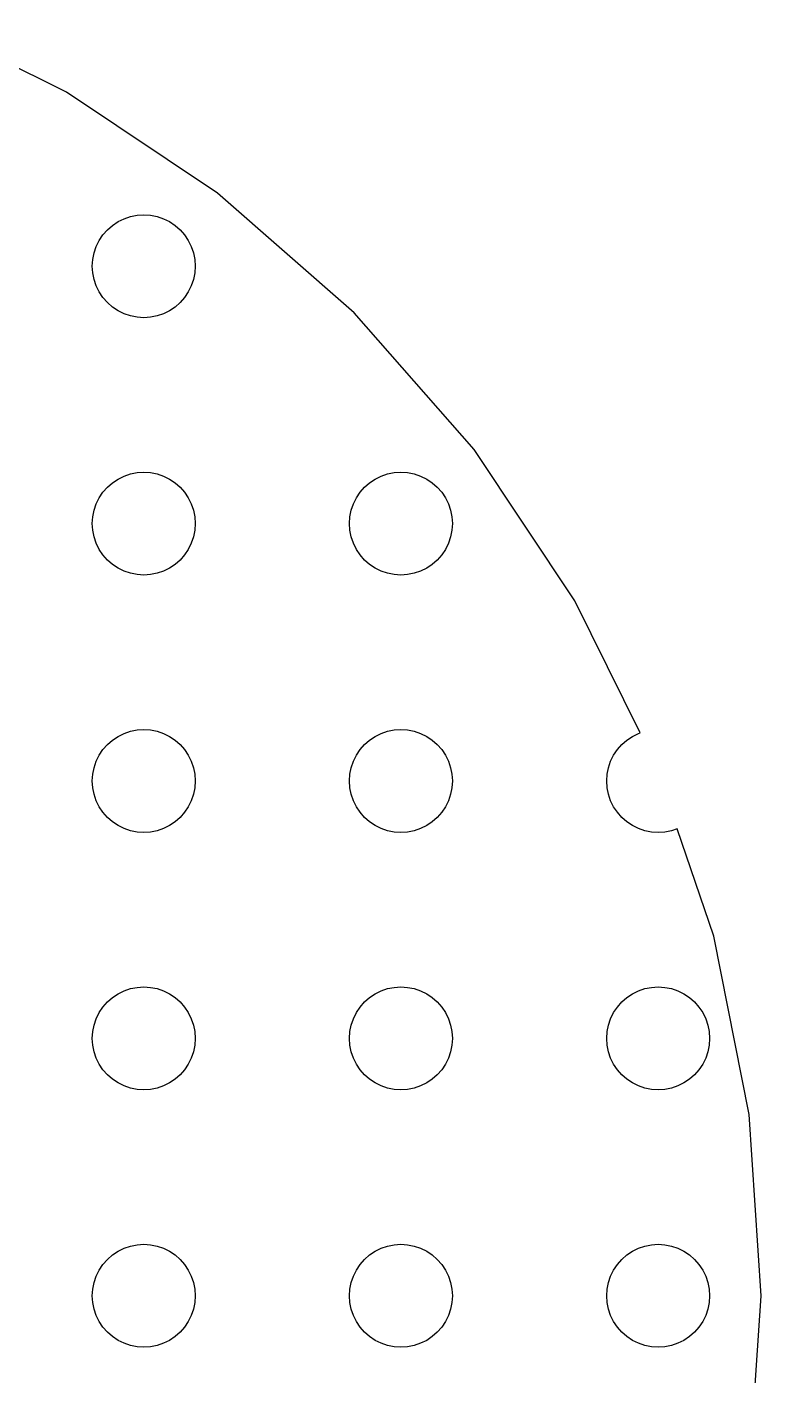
# Model space of a CAD drawing. Header units: metres. Extents: x -81 to 81, y -81 to 81.
# Drawn here: x 38.2 to 81, y -4.6 to 73.9 of the extents above; entities that cross this region are included whole.
import ezdxf

# ---------------------------------------------------------------- set-up
doc = ezdxf.new("R2010")
doc.units = ezdxf.units.M

msp = doc.modelspace()

# ---------------------------------------------------------------- linework, layer by layer
for p, q in [((40.5, 70.1481), (32.8028, 73.9439)), ((49.3097, 64.2616), (40.5, 70.1481)), ((57.2757, 57.2757), (49.3097, 64.2616)), ((43.8519, 62.7716), (44.2235, 62.8978)), ((44.2235, 62.8978), (44.6084, 62.9743)), ((44.6084, 62.9743), (45, 63)), ((45, 63), (45.3916, 62.9743)), ((45.3916, 62.9743), (45.7765, 62.8978)), ((45.7765, 62.8978), (46.148, 62.7716)), ((42.6199, 61.8263), (42.8787, 62.1213)), ((42.8787, 62.1213), (43.1737, 62.3801)), ((43.1737, 62.3801), (43.5, 62.5981)), ((43.5, 62.5981), (43.8519, 62.7716)), ((46.148, 62.7716), (46.5, 62.5981)), ((46.5, 62.5981), (46.8263, 62.3801)), ((46.8263, 62.3801), (47.1213, 62.1213)), ((47.1213, 62.1213), (47.3801, 61.8263)), ((42.2284, 61.148), (42.4019, 61.5)), ((42.4019, 61.5), (42.6199, 61.8263)), ((47.3801, 61.8263), (47.5981, 61.5)), ((47.5981, 61.5), (47.7716, 61.148)), ((42.0257, 60.3916), (42.1022, 60.7765)), ((42.1022, 60.7765), (42.2284, 61.148)), ((47.7716, 61.148), (47.8978, 60.7765)), ((47.8978, 60.7765), (47.9743, 60.3916)), ((42, 60), (42.0257, 60.3916)), ((42.0257, 59.6084), (42, 60)), ((47.9743, 60.3916), (48, 60)), ((48, 60), (47.9743, 59.6084)), ((42.1022, 59.2235), (42.0257, 59.6084)), ((42.2284, 58.8519), (42.1022, 59.2235)), ((47.8978, 59.2235), (47.7716, 58.8519)), ((47.9743, 59.6084), (47.8978, 59.2235)), ((42.4019, 58.5), (42.2284, 58.8519)), ((42.6199, 58.1737), (42.4019, 58.5)), ((42.8787, 57.8787), (42.6199, 58.1737)), ((47.3801, 58.1737), (47.1213, 57.8787)), ((47.5981, 58.5), (47.3801, 58.1737)), ((47.7716, 58.8519), (47.5981, 58.5)), ((43.1737, 57.6199), (42.8787, 57.8787)), ((43.5, 57.4019), (43.1737, 57.6199)), ((43.8519, 57.2284), (43.5, 57.4019)), ((46.5, 57.4019), (46.148, 57.2284)), ((46.8263, 57.6199), (46.5, 57.4019)), ((47.1213, 57.8787), (46.8263, 57.6199)), ((44.2235, 57.1022), (43.8519, 57.2284)), ((44.6084, 57.0257), (44.2235, 57.1022)), ((45, 57), (44.6084, 57.0257)), ((45.3916, 57.0257), (45, 57)), ((45.7765, 57.1022), (45.3916, 57.0257)), ((46.148, 57.2284), (45.7765, 57.1022)), ((64.2616, 49.3097), (57.2757, 57.2757)), ((70.1481, 40.5), (64.2616, 49.3097)), ((44.2235, 47.8978), (44.6084, 47.9743)), ((44.6084, 47.9743), (45, 48)), ((45, 48), (45.3916, 47.9743)), ((45.3916, 47.9743), (45.7765, 47.8978)), ((59.2235, 47.8978), (59.6084, 47.9743)), ((59.6084, 47.9743), (60, 48)), ((60, 48), (60.3916, 47.9743)), ((60.3916, 47.9743), (60.7765, 47.8978)), ((42.8787, 47.1213), (43.1737, 47.3801)), ((43.1737, 47.3801), (43.5, 47.5981)), ((43.5, 47.5981), (43.8519, 47.7716)), ((43.8519, 47.7716), (44.2235, 47.8978)), ((45.7765, 47.8978), (46.148, 47.7716)), ((46.148, 47.7716), (46.5, 47.5981)), ((46.5, 47.5981), (46.8263, 47.3801)), ((46.8263, 47.3801), (47.1213, 47.1213)), ((57.8787, 47.1213), (58.1737, 47.3801)), ((58.1737, 47.3801), (58.5, 47.5981)), ((58.5, 47.5981), (58.8519, 47.7716)), ((58.8519, 47.7716), (59.2235, 47.8978)), ((60.7765, 47.8978), (61.148, 47.7716)), ((61.148, 47.7716), (61.5, 47.5981)), ((61.5, 47.5981), (61.8263, 47.3801)), ((61.8263, 47.3801), (62.1213, 47.1213)), ((42.2284, 46.148), (42.4019, 46.5)), ((42.4019, 46.5), (42.6199, 46.8263)), ((42.6199, 46.8263), (42.8787, 47.1213)), ((47.1213, 47.1213), (47.3801, 46.8263)), ((47.3801, 46.8263), (47.5981, 46.5)), ((47.5981, 46.5), (47.7716, 46.148)), ((57.2284, 46.148), (57.4019, 46.5)), ((57.4019, 46.5), (57.6199, 46.8263)), ((57.6199, 46.8263), (57.8787, 47.1213)), ((62.1213, 47.1213), (62.3801, 46.8263)), ((62.3801, 46.8263), (62.5981, 46.5)), ((62.5981, 46.5), (62.7716, 46.148)), ((42.0257, 45.3916), (42.1022, 45.7765)), ((42.1022, 45.7765), (42.2284, 46.148)), ((47.7716, 46.148), (47.8978, 45.7765)), ((47.8978, 45.7765), (47.9743, 45.3916)), ((57.0257, 45.3916), (57.1022, 45.7765)), ((57.1022, 45.7765), (57.2284, 46.148)), ((62.7716, 46.148), (62.8978, 45.7765)), ((62.8978, 45.7765), (62.9743, 45.3916)), ((42, 45), (42.0257, 45.3916)), ((42.0257, 44.6084), (42, 45)), ((47.9743, 45.3916), (48, 45)), ((48, 45), (47.9743, 44.6084)), ((57, 45), (57.0257, 45.3916)), ((57.0257, 44.6084), (57, 45)), ((62.9743, 45.3916), (63, 45)), ((63, 45), (62.9743, 44.6084)), ((42.1022, 44.2235), (42.0257, 44.6084)), ((42.2284, 43.8519), (42.1022, 44.2235)), ((47.8978, 44.2235), (47.7716, 43.8519)), ((47.9743, 44.6084), (47.8978, 44.2235)), ((57.1022, 44.2235), (57.0257, 44.6084)), ((57.2284, 43.8519), (57.1022, 44.2235)), ((62.8978, 44.2235), (62.7716, 43.8519)), ((62.9743, 44.6084), (62.8978, 44.2235)), ((42.4019, 43.5), (42.2284, 43.8519)), ((42.6199, 43.1737), (42.4019, 43.5)), ((47.5981, 43.5), (47.3801, 43.1737)), ((47.7716, 43.8519), (47.5981, 43.5)), ((57.4019, 43.5), (57.2284, 43.8519)), ((57.6199, 43.1737), (57.4019, 43.5)), ((62.5981, 43.5), (62.3801, 43.1737)), ((62.7716, 43.8519), (62.5981, 43.5)), ((42.8787, 42.8787), (42.6199, 43.1737)), ((43.1737, 42.6199), (42.8787, 42.8787)), ((43.5, 42.4019), (43.1737, 42.6199)), ((46.8263, 42.6199), (46.5, 42.4019)), ((47.1213, 42.8787), (46.8263, 42.6199)), ((47.3801, 43.1737), (47.1213, 42.8787)), ((57.8787, 42.8787), (57.6199, 43.1737)), ((58.1737, 42.6199), (57.8787, 42.8787)), ((58.5, 42.4019), (58.1737, 42.6199)), ((61.8263, 42.6199), (61.5, 42.4019)), ((62.1213, 42.8787), (61.8263, 42.6199)), ((62.3801, 43.1737), (62.1213, 42.8787)), ((43.8519, 42.2284), (43.5, 42.4019)), ((44.2235, 42.1022), (43.8519, 42.2284)), ((44.6084, 42.0257), (44.2235, 42.1022)), ((45, 42), (44.6084, 42.0257)), ((45.3916, 42.0257), (45, 42)), ((45.7765, 42.1022), (45.3916, 42.0257)), ((46.148, 42.2284), (45.7765, 42.1022)), ((46.5, 42.4019), (46.148, 42.2284)), ((58.8519, 42.2284), (58.5, 42.4019)), ((59.2235, 42.1022), (58.8519, 42.2284)), ((59.6084, 42.0257), (59.2235, 42.1022)), ((60, 42), (59.6084, 42.0257)), ((60.3916, 42.0257), (60, 42)), ((60.7765, 42.1022), (60.3916, 42.0257)), ((61.148, 42.2284), (60.7765, 42.1022)), ((61.5, 42.4019), (61.148, 42.2284)), ((73.9439, 32.8028), (70.1481, 40.5)), ((44.6084, 32.9743), (45, 33)), ((45, 33), (45.3916, 32.9743)), ((59.6084, 32.9743), (60, 33)), ((60, 33), (60.3916, 32.9743)), ((42.8787, 32.1213), (43.1737, 32.3801)), ((43.1737, 32.3801), (43.5, 32.5981)), ((43.5, 32.5981), (43.8519, 32.7716)), ((43.8519, 32.7716), (44.2235, 32.8978)), ((44.2235, 32.8978), (44.6084, 32.9743)), ((45.3916, 32.9743), (45.7765, 32.8978)), ((45.7765, 32.8978), (46.148, 32.7716)), ((46.148, 32.7716), (46.5, 32.5981)), ((46.5, 32.5981), (46.8263, 32.3801)), ((46.8263, 32.3801), (47.1213, 32.1213)), ((57.8787, 32.1213), (58.1737, 32.3801)), ((58.1737, 32.3801), (58.5, 32.5981)), ((58.5, 32.5981), (58.8519, 32.7716)), ((58.8519, 32.7716), (59.2235, 32.8978)), ((59.2235, 32.8978), (59.6084, 32.9743)), ((60.3916, 32.9743), (60.7765, 32.8978)), ((60.7765, 32.8978), (61.148, 32.7716)), ((61.148, 32.7716), (61.5, 32.5981)), ((61.5, 32.5981), (61.8263, 32.3801)), ((61.8263, 32.3801), (62.1213, 32.1213)), ((72.8787, 32.1213), (73.1737, 32.3801)), ((73.1737, 32.3801), (73.5, 32.5981)), ((73.5, 32.5981), (73.8519, 32.7716)), ((73.8519, 32.7716), (73.9439, 32.8028)), ((42.2284, 31.148), (42.4019, 31.5)), ((42.4019, 31.5), (42.6199, 31.8263)), ((42.6199, 31.8263), (42.8787, 32.1213)), ((47.1213, 32.1213), (47.3801, 31.8263)), ((47.3801, 31.8263), (47.5981, 31.5)), ((47.5981, 31.5), (47.7716, 31.148)), ((57.2284, 31.148), (57.4019, 31.5)), ((57.4019, 31.5), (57.6199, 31.8263)), ((57.6199, 31.8263), (57.8787, 32.1213)), ((62.1213, 32.1213), (62.3801, 31.8263)), ((62.3801, 31.8263), (62.5981, 31.5)), ((62.5981, 31.5), (62.7716, 31.148)), ((72.2284, 31.148), (72.4019, 31.5)), ((72.4019, 31.5), (72.6199, 31.8263)), ((72.6199, 31.8263), (72.8787, 32.1213)), ((42.0257, 30.3916), (42.1022, 30.7764)), ((42.1022, 30.7764), (42.2284, 31.148)), ((47.7716, 31.148), (47.8978, 30.7764)), ((47.8978, 30.7764), (47.9743, 30.3916)), ((57.0257, 30.3916), (57.1022, 30.7764)), ((57.1022, 30.7764), (57.2284, 31.148)), ((62.7716, 31.148), (62.8978, 30.7764)), ((62.8978, 30.7764), (62.9743, 30.3916)), ((72.0257, 30.3916), (72.1022, 30.7764)), ((72.1022, 30.7764), (72.2284, 31.148)), ((42, 30), (42.0257, 30.3916)), ((42.0257, 29.6084), (42, 30)), ((47.9743, 30.3916), (48, 30)), ((48, 30), (47.9743, 29.6084)), ((57, 30), (57.0257, 30.3916)), ((57.0257, 29.6084), (57, 30)), ((62.9743, 30.3916), (63, 30)), ((63, 30), (62.9743, 29.6084)), ((72, 30), (72.0257, 30.3916)), ((72.0257, 29.6084), (72, 30)), ((42.1022, 29.2235), (42.0257, 29.6084)), ((42.2284, 28.8519), (42.1022, 29.2235)), ((47.8978, 29.2235), (47.7716, 28.8519)), ((47.9743, 29.6084), (47.8978, 29.2235)), ((57.1022, 29.2235), (57.0257, 29.6084)), ((57.2284, 28.8519), (57.1022, 29.2235)), ((62.8978, 29.2235), (62.7716, 28.8519)), ((62.9743, 29.6084), (62.8978, 29.2235)), ((72.1022, 29.2235), (72.0257, 29.6084)), ((72.2284, 28.8519), (72.1022, 29.2235)), ((42.4019, 28.5), (42.2284, 28.8519)), ((42.6199, 28.1737), (42.4019, 28.5)), ((47.5981, 28.5), (47.3801, 28.1737)), ((47.7716, 28.8519), (47.5981, 28.5)), ((57.4019, 28.5), (57.2284, 28.8519)), ((57.6199, 28.1737), (57.4019, 28.5)), ((62.5981, 28.5), (62.3801, 28.1737)), ((62.7716, 28.8519), (62.5981, 28.5)), ((72.4019, 28.5), (72.2284, 28.8519)), ((72.6199, 28.1737), (72.4019, 28.5)), ((42.8787, 27.8787), (42.6199, 28.1737)), ((43.1737, 27.6199), (42.8787, 27.8787)), ((43.5, 27.4019), (43.1737, 27.6199)), ((46.8263, 27.6199), (46.5, 27.4019)), ((47.1213, 27.8787), (46.8263, 27.6199)), ((47.3801, 28.1737), (47.1213, 27.8787)), ((57.8787, 27.8787), (57.6199, 28.1737)), ((58.1737, 27.6199), (57.8787, 27.8787)), ((58.5, 27.4019), (58.1737, 27.6199)), ((61.8263, 27.6199), (61.5, 27.4019)), ((62.1213, 27.8787), (61.8263, 27.6199)), ((62.3801, 28.1737), (62.1213, 27.8787)), ((72.8787, 27.8787), (72.6199, 28.1737)), ((73.1737, 27.6199), (72.8787, 27.8787)), ((73.5, 27.4019), (73.1737, 27.6199)), ((43.8519, 27.2283), (43.5, 27.4019)), ((44.2235, 27.1022), (43.8519, 27.2283)), ((44.6084, 27.0257), (44.2235, 27.1022)), ((45, 27), (44.6084, 27.0257)), ((45.3916, 27.0257), (45, 27)), ((45.7765, 27.1022), (45.3916, 27.0257)), ((46.148, 27.2283), (45.7765, 27.1022)), ((46.5, 27.4019), (46.148, 27.2283)), ((58.8519, 27.2283), (58.5, 27.4019)), ((59.2235, 27.1022), (58.8519, 27.2283)), ((59.6084, 27.0257), (59.2235, 27.1022)), ((60, 27), (59.6084, 27.0257)), ((60.3916, 27.0257), (60, 27)), ((60.7765, 27.1022), (60.3916, 27.0257)), ((61.148, 27.2283), (60.7765, 27.1022)), ((61.5, 27.4019), (61.148, 27.2283)), ((73.8519, 27.2283), (73.5, 27.4019)), ((74.2235, 27.1022), (73.8519, 27.2283)), ((74.6084, 27.0257), (74.2235, 27.1022)), ((75, 27), (74.6084, 27.0257)), ((75.3916, 27.0257), (75, 27)), ((75.7765, 27.1022), (75.3916, 27.0257)), ((76.1172, 27.2179), (75.7765, 27.1022)), ((78.24, 20.9643), (76.1172, 27.2179)), ((80.307, 10.5726), (78.24, 20.9643)), ((42.8787, 17.1213), (43.1737, 17.3801)), ((43.1737, 17.3801), (43.5, 17.5981)), ((43.5, 17.5981), (43.8519, 17.7716)), ((43.8519, 17.7716), (44.2235, 17.8978)), ((44.2235, 17.8978), (44.6084, 17.9743)), ((44.6084, 17.9743), (45, 18)), ((45, 18), (45.3916, 17.9743)), ((45.3916, 17.9743), (45.7765, 17.8978)), ((45.7765, 17.8978), (46.148, 17.7716)), ((46.148, 17.7716), (46.5, 17.5981)), ((46.5, 17.5981), (46.8263, 17.3801)), ((46.8263, 17.3801), (47.1213, 17.1213)), ((57.8787, 17.1213), (58.1737, 17.3801)), ((58.1737, 17.3801), (58.5, 17.5981)), ((58.5, 17.5981), (58.8519, 17.7716)), ((58.8519, 17.7716), (59.2235, 17.8978)), ((59.2235, 17.8978), (59.6084, 17.9743)), ((59.6084, 17.9743), (60, 18)), ((60, 18), (60.3916, 17.9743)), ((60.3916, 17.9743), (60.7765, 17.8978)), ((60.7765, 17.8978), (61.148, 17.7716)), ((61.148, 17.7716), (61.5, 17.5981)), ((61.5, 17.5981), (61.8263, 17.3801)), ((61.8263, 17.3801), (62.1213, 17.1213)), ((72.8787, 17.1213), (73.1737, 17.3801)), ((73.1737, 17.3801), (73.5, 17.5981)), ((73.5, 17.5981), (73.8519, 17.7716)), ((73.8519, 17.7716), (74.2235, 17.8978)), ((74.2235, 17.8978), (74.6084, 17.9743)), ((74.6084, 17.9743), (75, 18)), ((75, 18), (75.3916, 17.9743)), ((75.3916, 17.9743), (75.7765, 17.8978)), ((75.7765, 17.8978), (76.148, 17.7716)), ((76.148, 17.7716), (76.5, 17.5981)), ((76.5, 17.5981), (76.8263, 17.3801)), ((76.8263, 17.3801), (77.1213, 17.1213)), ((42.2284, 16.148), (42.4019, 16.5)), ((42.4019, 16.5), (42.6199, 16.8263)), ((42.6199, 16.8263), (42.8787, 17.1213)), ((47.1213, 17.1213), (47.3801, 16.8263)), ((47.3801, 16.8263), (47.5981, 16.5)), ((47.5981, 16.5), (47.7716, 16.148)), ((57.2284, 16.148), (57.4019, 16.5)), ((57.4019, 16.5), (57.6199, 16.8263)), ((57.6199, 16.8263), (57.8787, 17.1213)), ((62.1213, 17.1213), (62.3801, 16.8263)), ((62.3801, 16.8263), (62.5981, 16.5)), ((62.5981, 16.5), (62.7716, 16.148)), ((72.2284, 16.148), (72.4019, 16.5)), ((72.4019, 16.5), (72.6199, 16.8263)), ((72.6199, 16.8263), (72.8787, 17.1213)), ((77.1213, 17.1213), (77.3801, 16.8263)), ((77.3801, 16.8263), (77.5981, 16.5)), ((77.5981, 16.5), (77.7716, 16.148)), ((42.0257, 15.3916), (42.1022, 15.7764)), ((42.1022, 15.7764), (42.2284, 16.148)), ((47.7716, 16.148), (47.8978, 15.7764)), ((47.8978, 15.7764), (47.9743, 15.3916)), ((57.0257, 15.3916), (57.1022, 15.7764)), ((57.1022, 15.7764), (57.2284, 16.148)), ((62.7716, 16.148), (62.8978, 15.7764)), ((62.8978, 15.7764), (62.9743, 15.3916)), ((72.0257, 15.3916), (72.1022, 15.7764)), ((72.1022, 15.7764), (72.2284, 16.148)), ((77.7716, 16.148), (77.8978, 15.7764)), ((77.8978, 15.7764), (77.9743, 15.3916)), ((42, 15), (42.0257, 15.3916)), ((42.0257, 14.6084), (42, 15)), ((47.9743, 15.3916), (48, 15)), ((48, 15), (47.9743, 14.6084)), ((57, 15), (57.0257, 15.3916)), ((57.0257, 14.6084), (57, 15)), ((62.9743, 15.3916), (63, 15)), ((63, 15), (62.9743, 14.6084)), ((72, 15), (72.0257, 15.3916)), ((72.0257, 14.6084), (72, 15)), ((77.9743, 15.3916), (78, 15)), ((78, 15), (77.9743, 14.6084)), ((42.1022, 14.2235), (42.0257, 14.6084)), ((42.2284, 13.8519), (42.1022, 14.2235)), ((47.8978, 14.2235), (47.7716, 13.8519)), ((47.9743, 14.6084), (47.8978, 14.2235)), ((57.1022, 14.2235), (57.0257, 14.6084)), ((57.2284, 13.8519), (57.1022, 14.2235)), ((62.8978, 14.2235), (62.7716, 13.8519)), ((62.9743, 14.6084), (62.8978, 14.2235)), ((72.1022, 14.2235), (72.0257, 14.6084)), ((72.2284, 13.8519), (72.1022, 14.2235)), ((77.8978, 14.2235), (77.7716, 13.8519)), ((77.9743, 14.6084), (77.8978, 14.2235)), ((42.4019, 13.5), (42.2284, 13.8519)), ((42.6199, 13.1737), (42.4019, 13.5)), ((47.5981, 13.5), (47.3801, 13.1737)), ((47.7716, 13.8519), (47.5981, 13.5)), ((57.4019, 13.5), (57.2284, 13.8519)), ((57.6199, 13.1737), (57.4019, 13.5)), ((62.5981, 13.5), (62.3801, 13.1737)), ((62.7716, 13.8519), (62.5981, 13.5)), ((72.4019, 13.5), (72.2284, 13.8519)), ((72.6199, 13.1737), (72.4019, 13.5)), ((77.5981, 13.5), (77.3801, 13.1737)), ((77.7716, 13.8519), (77.5981, 13.5)), ((42.8787, 12.8787), (42.6199, 13.1737)), ((43.1737, 12.6199), (42.8787, 12.8787)), ((43.5, 12.4019), (43.1737, 12.6199)), ((46.8263, 12.6199), (46.5, 12.4019)), ((47.1213, 12.8787), (46.8263, 12.6199)), ((47.3801, 13.1737), (47.1213, 12.8787)), ((57.8787, 12.8787), (57.6199, 13.1737)), ((58.1737, 12.6199), (57.8787, 12.8787)), ((58.5, 12.4019), (58.1737, 12.6199)), ((61.8263, 12.6199), (61.5, 12.4019)), ((62.1213, 12.8787), (61.8263, 12.6199)), ((62.3801, 13.1737), (62.1213, 12.8787)), ((72.8787, 12.8787), (72.6199, 13.1737)), ((73.1737, 12.6199), (72.8787, 12.8787)), ((73.5, 12.4019), (73.1737, 12.6199)), ((76.8263, 12.6199), (76.5, 12.4019)), ((77.1213, 12.8787), (76.8263, 12.6199)), ((77.3801, 13.1737), (77.1213, 12.8787)), ((43.8519, 12.2283), (43.5, 12.4019)), ((44.2235, 12.1022), (43.8519, 12.2283)), ((44.6084, 12.0257), (44.2235, 12.1022)), ((45, 12), (44.6084, 12.0257)), ((45.3916, 12.0257), (45, 12)), ((45.7765, 12.1022), (45.3916, 12.0257)), ((46.148, 12.2283), (45.7765, 12.1022)), ((46.5, 12.4019), (46.148, 12.2283)), ((58.8519, 12.2283), (58.5, 12.4019)), ((59.2235, 12.1022), (58.8519, 12.2283)), ((59.6084, 12.0257), (59.2235, 12.1022)), ((60, 12), (59.6084, 12.0257)), ((60.3916, 12.0257), (60, 12)), ((60.7765, 12.1022), (60.3916, 12.0257)), ((61.148, 12.2283), (60.7765, 12.1022)), ((61.5, 12.4019), (61.148, 12.2283)), ((73.8519, 12.2283), (73.5, 12.4019)), ((74.2235, 12.1022), (73.8519, 12.2283)), ((74.6084, 12.0257), (74.2235, 12.1022)), ((75, 12), (74.6084, 12.0257)), ((75.3916, 12.0257), (75, 12)), ((75.7765, 12.1022), (75.3916, 12.0257)), ((76.148, 12.2283), (75.7765, 12.1022)), ((76.5, 12.4019), (76.148, 12.2283)), ((81, 0), (80.307, 10.5726)), ((42.8787, 2.12131), (43.1737, 2.38005)), ((43.1737, 2.38005), (43.5, 2.59807)), ((43.5, 2.59807), (43.8519, 2.77164)), ((43.8519, 2.77164), (44.2235, 2.89777)), ((44.2235, 2.89777), (44.6084, 2.97432)), ((44.6084, 2.97432), (45, 3)), ((45, 3), (45.3916, 2.97432)), ((45.3916, 2.97432), (45.7765, 2.89777)), ((45.7765, 2.89777), (46.148, 2.77164)), ((46.148, 2.77164), (46.5, 2.59807)), ((46.5, 2.59807), (46.8263, 2.38005)), ((46.8263, 2.38005), (47.1213, 2.12131)), ((57.8787, 2.12131), (58.1737, 2.38005)), ((58.1737, 2.38005), (58.5, 2.59807)), ((58.5, 2.59807), (58.8519, 2.77164)), ((58.8519, 2.77164), (59.2235, 2.89777)), ((59.2235, 2.89777), (59.6084, 2.97432)), ((59.6084, 2.97432), (60, 3)), ((60, 3), (60.3916, 2.97432)), ((60.3916, 2.97432), (60.7765, 2.89777)), ((60.7765, 2.89777), (61.148, 2.77164)), ((61.148, 2.77164), (61.5, 2.59807)), ((61.5, 2.59807), (61.8263, 2.38005)), ((61.8263, 2.38005), (62.1213, 2.12131)), ((72.8787, 2.12131), (73.1737, 2.38005)), ((73.1737, 2.38005), (73.5, 2.59807)), ((73.5, 2.59807), (73.8519, 2.77164)), ((73.8519, 2.77164), (74.2235, 2.89777)), ((74.2235, 2.89777), (74.6084, 2.97432)), ((74.6084, 2.97432), (75, 3)), ((75, 3), (75.3916, 2.97432)), ((75.3916, 2.97432), (75.7765, 2.89777)), ((75.7765, 2.89777), (76.148, 2.77164)), ((76.148, 2.77164), (76.5, 2.59807)), ((76.5, 2.59807), (76.8263, 2.38005)), ((76.8263, 2.38005), (77.1213, 2.12131)), ((42.4019, 1.5), (42.6199, 1.82628)), ((42.6199, 1.82628), (42.8787, 2.12131)), ((47.1213, 2.12131), (47.3801, 1.82628)), ((47.3801, 1.82628), (47.5981, 1.5)), ((57.4019, 1.5), (57.6199, 1.82628)), ((57.6199, 1.82628), (57.8787, 2.12131)), ((62.1213, 2.12131), (62.3801, 1.82628)), ((62.3801, 1.82628), (62.5981, 1.5)), ((72.4019, 1.5), (72.6199, 1.82628)), ((72.6199, 1.82628), (72.8787, 2.12131)), ((77.1213, 2.12131), (77.3801, 1.82628)), ((77.3801, 1.82628), (77.5981, 1.5)), ((42.1022, 0.77644), (42.2284, 1.14804)), ((42.2284, 1.14804), (42.4019, 1.5)), ((47.5981, 1.5), (47.7716, 1.14804)), ((47.7716, 1.14804), (47.8978, 0.77644)), ((57.1022, 0.77644), (57.2284, 1.14804)), ((57.2284, 1.14804), (57.4019, 1.5)), ((62.5981, 1.5), (62.7716, 1.14804)), ((62.7716, 1.14804), (62.8978, 0.77644)), ((72.1022, 0.77644), (72.2284, 1.14804)), ((72.2284, 1.14804), (72.4019, 1.5)), ((77.5981, 1.5), (77.7716, 1.14804)), ((77.7716, 1.14804), (77.8978, 0.77644)), ((42, 0), (42.0257, 0.39157)), ((42.0257, -0.39157), (42, 0)), ((42.0257, 0.39157), (42.1022, 0.77644)), ((47.8978, 0.77644), (47.9743, 0.39157)), ((47.9743, 0.39157), (48, 0)), ((48, 0), (47.9743, -0.39157)), ((57, 0), (57.0257, 0.39157)), ((57.0257, -0.39157), (57, 0)), ((57.0257, 0.39157), (57.1022, 0.77644)), ((62.8978, 0.77644), (62.9743, 0.39157)), ((62.9743, 0.39157), (63, 0)), ((63, 0), (62.9743, -0.39157)), ((72, 0), (72.0257, 0.39157)), ((72.0257, -0.39157), (72, 0)), ((72.0257, 0.39157), (72.1022, 0.77644)), ((77.8978, 0.77644), (77.9743, 0.39157)), ((77.9743, 0.39157), (78, 0)), ((78, 0), (77.9743, -0.39157)), ((80.307, -10.5726), (81, 0)), ((42.1022, -0.77644), (42.0257, -0.39157)), ((42.2284, -1.14804), (42.1022, -0.77644)), ((47.8978, -0.77644), (47.7716, -1.14804)), ((47.9743, -0.39157), (47.8978, -0.77644)), ((57.1022, -0.77644), (57.0257, -0.39157)), ((57.2284, -1.14804), (57.1022, -0.77644)), ((62.8978, -0.77644), (62.7716, -1.14804)), ((62.9743, -0.39157), (62.8978, -0.77644)), ((72.1022, -0.77644), (72.0257, -0.39157)), ((72.2284, -1.14804), (72.1022, -0.77644)), ((77.8978, -0.77644), (77.7716, -1.14804)), ((77.9743, -0.39157), (77.8978, -0.77644)), ((42.4019, -1.5), (42.2284, -1.14804)), ((42.6199, -1.82628), (42.4019, -1.5)), ((47.5981, -1.5), (47.3801, -1.82628)), ((47.7716, -1.14804), (47.5981, -1.5)), ((57.4019, -1.5), (57.2284, -1.14804)), ((57.6199, -1.82628), (57.4019, -1.5)), ((62.5981, -1.5), (62.3801, -1.82628)), ((62.7716, -1.14804), (62.5981, -1.5)), ((72.4019, -1.5), (72.2284, -1.14804)), ((72.6199, -1.82628), (72.4019, -1.5)), ((77.5981, -1.5), (77.3801, -1.82628)), ((77.7716, -1.14804), (77.5981, -1.5)), ((42.8787, -2.12131), (42.6199, -1.82628)), ((43.1737, -2.38005), (42.8787, -2.12131)), ((47.1213, -2.12131), (46.8263, -2.38005)), ((47.3801, -1.82628), (47.1213, -2.12131)), ((57.8787, -2.12131), (57.6199, -1.82628)), ((58.1737, -2.38005), (57.8787, -2.12131)), ((62.1213, -2.12131), (61.8263, -2.38005)), ((62.3801, -1.82628), (62.1213, -2.12131)), ((72.8787, -2.12131), (72.6199, -1.82628)), ((73.1737, -2.38005), (72.8787, -2.12131)), ((77.1213, -2.12131), (76.8263, -2.38005)), ((77.3801, -1.82628), (77.1213, -2.12131)), ((43.5, -2.59807), (43.1737, -2.38005)), ((43.8519, -2.77164), (43.5, -2.59807)), ((44.2235, -2.89777), (43.8519, -2.77164)), ((44.6084, -2.97432), (44.2235, -2.89777)), ((45, -3), (44.6084, -2.97432)), ((45.3916, -2.97432), (45, -3)), ((45.7765, -2.89777), (45.3916, -2.97432)), ((46.148, -2.77164), (45.7765, -2.89777)), ((46.5, -2.59807), (46.148, -2.77164)), ((46.8263, -2.38005), (46.5, -2.59807)), ((58.5, -2.59807), (58.1737, -2.38005)), ((58.8519, -2.77164), (58.5, -2.59807)), ((59.2235, -2.89777), (58.8519, -2.77164)), ((59.6084, -2.97432), (59.2235, -2.89777)), ((60, -3), (59.6084, -2.97432)), ((60.3916, -2.97432), (60, -3)), ((60.7765, -2.89777), (60.3916, -2.97432)), ((61.148, -2.77164), (60.7765, -2.89777)), ((61.5, -2.59807), (61.148, -2.77164)), ((61.8263, -2.38005), (61.5, -2.59807)), ((73.5, -2.59807), (73.1737, -2.38005)), ((73.8519, -2.77164), (73.5, -2.59807)), ((74.2235, -2.89777), (73.8519, -2.77164)), ((74.6084, -2.97432), (74.2235, -2.89777)), ((75, -3), (74.6084, -2.97432)), ((75.3916, -2.97432), (75, -3)), ((75.7765, -2.89777), (75.3916, -2.97432)), ((76.148, -2.77164), (75.7765, -2.89777)), ((76.5, -2.59807), (76.148, -2.77164)), ((76.8263, -2.38005), (76.5, -2.59807))]:
    msp.add_line(p, q)

doc.saveas('drawing.dxf')
